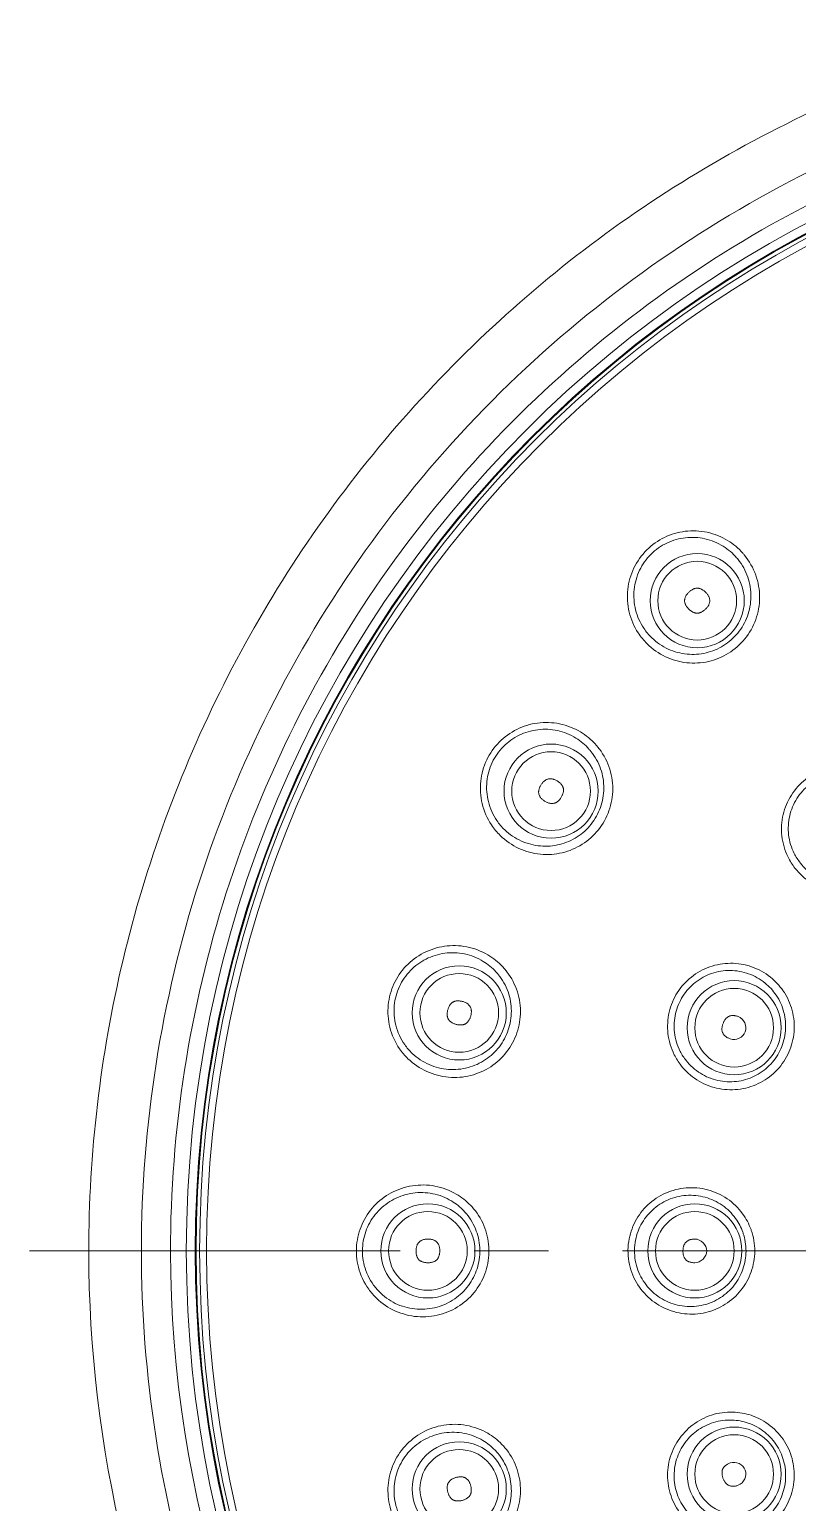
# Model space of a CAD drawing. Header units: millimetres. Extents: x 1435 to 2029, y -1230 to -810.
# Drawn here: x 1653.97 to 1679.87, y -910.5 to -860.84 of the extents above; entities that cross this region are included whole.
import ezdxf

# ---------------------------------------------------------------- set-up
doc = ezdxf.new("R2010")
doc.units = ezdxf.units.MM
doc.header["$LTSCALE"] = 10
doc.linetypes.add('CENTER', pattern=[2, 1.25, -0.25, 0.25, -0.25])
doc.layers.add('41', color=7, linetype='Continuous')
doc.layers.add('CL', color=1, linetype='CENTER')

msp = doc.modelspace()

# ---------------------------------------------------------------- linework, layer by layer
at = {"layer": '41', "color": 3, "linetype": 'Continuous', "lineweight": 5, "extrusion": (0, 0, -1)}
for centre, radius in [((-1698.40274, -902.01799), 39.1474), ((-1698.40274, -902.01799), 38.81921), ((-1698.40274, -902.01799), 38.46191), ((-1676.48243, -880.09768), 1.5866), ((-1671.55596, -886.51799), 1.5866), ((-1668.45904, -893.9946), 1.5866), ((-1677.72951, -894.49355), 1.5866), ((-1667.40274, -902.01799), 1.5866), ((-1676.40274, -902.01799), 1.5866), ((-1677.72951, -909.54244), 1.5866), ((-1668.45904, -910.04138), 1.5866)]:
    msp.add_circle(centre, radius, dxfattribs=at)
at = {"layer": '41', "color": 3, "linetype": 'Continuous', "lineweight": 5}
for centre, radius in [((1698.40274, -902.01799), 38.84741), ((1676.48243, -880.09768), 1.32679), ((1671.55596, -886.51799), 1.32679), ((1668.45904, -893.9946), 1.32679), ((1677.72951, -894.49355), 1.32679), ((1667.40274, -902.01799), 1.32679), ((1676.40274, -902.01799), 1.32679), ((1677.72951, -909.54244), 1.32679), ((1668.45904, -910.04138), 1.32679)]:
    msp.add_circle(centre, radius, dxfattribs=at)
at = {"layer": '41', "color": 7, "linetype": 'Continuous', "lineweight": 5, "extrusion": (0, 0, -1)}
msp.add_circle((-1698.40274, -902.01799), 38.82819, dxfattribs=at)
at = {"layer": '41', "color": 7, "linetype": 'Continuous', "lineweight": 5}
msp.add_circle((1698.40274, -902.01799), 38.69737, dxfattribs=at)
for points, degree, knots in [([(1710.80763, -861.43355), (1704.43785, -859.4729), (1697.70682, -859.05988), (1687.92136, -860.75512), (1684.77073, -861.68737), (1678.69198, -864.28703), (1675.79006, -865.95192), (1670.51201, -869.86368), (1668.07071, -872.16193), (1663.82125, -877.21594), (1662.01189, -879.9591), (1659.02718, -885.87989), (1657.88594, -889.00565), (1656.36149, -895.4016), (1655.96541, -898.7412), (1655.9695, -908.6206), (1657.55294, -915.22506), (1661.9922, -924.04122), (1663.84319, -926.8498), (1668.07896, -931.88137), (1670.48537, -934.15303), (1675.82524, -938.10922), (1678.6784, -939.74049), (1684.73708, -942.33594), (1687.95791, -943.28799), (1694.43301, -944.40824), (1697.76031, -944.59295), (1704.37607, -944.17223), (1707.6233, -943.58234), (1710.80817, -942.60197)], 3, [0, 0, 0, 0, 0.125, 0.125, 0.1875, 0.1875, 0.25, 0.25, 0.3125, 0.3125, 0.375, 0.375, 0.4375, 0.4375, 0.5, 0.5, 0.625, 0.625, 0.6875, 0.6875, 0.75, 0.75, 0.8125, 0.8125, 0.875, 0.875, 0.9375, 0.9375, 1, 1, 1, 1]), ([(1676.19959, -880.38052), (1675.91679, -880.09235), (1676.19959, -879.81484), (1676.48244, -879.53728), (1676.76528, -879.81484)], 2, [0, 0, 0, 0.5, 0.5, 1, 1, 1]), ([(1676.76528, -879.81484), (1677.04808, -880.10301), (1676.76528, -880.38052), (1676.48243, -880.65808), (1676.19959, -880.38052)], 2, [0, 0, 0, 0.5, 0.5, 1, 1, 1]), ([(1671.35596, -886.8644), (1671.00821, -886.65924), (1671.20955, -886.31799), (1671.41092, -885.97668), (1671.75596, -886.17158)], 2, [0, 0, 0, 0.5, 0.5, 1, 1, 1]), ([(1671.75596, -886.17158), (1672.1037, -886.37674), (1671.90237, -886.71799), (1671.70099, -887.0593), (1671.35596, -886.8644)], 2, [0, 0, 0, 0.5, 0.5, 1, 1, 1]), ([(1668.35552, -894.38097), (1667.96652, -894.27281), (1668.07267, -893.89108), (1668.17885, -893.50928), (1668.56257, -893.60823)], 2, [0, 0, 0, 0.5, 0.5, 1, 1, 1]), ([(1668.56257, -893.60823), (1668.95157, -893.7164), (1668.84541, -894.09813), (1668.73924, -894.47993), (1668.35552, -894.38097)], 2, [0, 0, 0, 0.5, 0.5, 1, 1, 1]), ([(1677.5927, -894.86943), (1677.21461, -894.72777), (1677.35363, -894.35674), (1677.49268, -893.98565), (1677.86631, -894.11767)], 2, [0, 0, 0, 0.5, 0.5, 1, 1, 1]), ([(1667.40274, -902.41799), (1666.999, -902.41419), (1667.00274, -902.01799), (1667.00648, -901.62172), (1667.40274, -901.61799)], 2, [0, 0, 0, 0.5, 0.5, 1, 1, 1]), ([(1667.40274, -901.61799), (1667.80648, -901.62179), (1667.80274, -902.01799), (1667.799, -902.41426), (1667.40274, -902.41799)], 2, [0, 0, 0, 0.5, 0.5, 1, 1, 1]), ([(1676.40274, -902.41799), (1675.999, -902.41419), (1676.00274, -902.01799), (1676.00648, -901.62172), (1676.40274, -901.61799)], 2, [0, 0, 0, 0.5, 0.5, 1, 1, 1]), ([(1677.86631, -909.91831), (1677.48562, -910.05283), (1677.35363, -909.67924), (1677.22161, -909.30559), (1677.5927, -909.16656)], 2, [0, 0, 0, 0.5, 0.5, 1, 1, 1]), ([(1668.56257, -910.42775), (1668.1716, -910.52858), (1668.07267, -910.14491), (1667.97372, -909.76118), (1668.35552, -909.65501)], 2, [0, 0, 0, 0.5, 0.5, 1, 1, 1]), ([(1668.35552, -909.65501), (1668.74648, -909.55419), (1668.84541, -909.93786), (1668.94436, -910.32159), (1668.56257, -910.42775)], 2, [0, 0, 0, 0.5, 0.5, 1, 1, 1])]:
    msp.add_open_spline(points, degree=degree, knots=knots, dxfattribs=at)
at = {"layer": '41', "color": 3, "linetype": 'Continuous', "lineweight": 5}
for points, knots in [([(1730.13435, -927.32983), (1727.50598, -930.63116), (1724.45271, -933.46965), (1717.48903, -938.14516), (1713.66896, -939.92341), (1701.61907, -943.40742), (1692.83378, -943.15063), (1681.04048, -939.02241), (1677.27538, -937.00836), (1670.62627, -932.00246), (1667.64716, -928.93741), (1662.83208, -922.14946), (1660.92504, -918.32807), (1658.39607, -910.39283), (1657.73907, -906.19871), (1657.74274, -897.80204), (1658.41335, -893.55771), (1660.9641, -885.61714), (1662.8646, -881.82521), (1670.14191, -871.6132), (1677.08091, -866.38542), (1689.00801, -862.23172), (1693.10014, -861.48266), (1701.51783, -861.2585), (1705.66341, -861.7935), (1713.71948, -864.13161), (1717.53553, -865.91697), (1724.47376, -870.58562), (1727.56233, -873.4756), (1730.13487, -876.70681)], [0, 0, 0, 0, 0.0625, 0.0625, 0.125, 0.125, 0.25, 0.25, 0.3125, 0.3125, 0.375, 0.375, 0.4375, 0.4375, 0.5, 0.5, 0.5625, 0.5625, 0.625, 0.625, 0.75, 0.75, 0.8125, 0.8125, 0.875, 0.875, 0.9375, 0.9375, 1, 1, 1, 1]), ([(1729.36542, -877.33787), (1724.24212, -870.89578), (1717.19666, -866.14876), (1705.40494, -862.75058), (1701.3571, -862.23616), (1693.14841, -862.47134), (1689.1578, -863.20971), (1677.52705, -867.28659), (1670.7714, -872.39682), (1663.68855, -882.3734), (1661.84131, -886.07445), (1659.3653, -893.82577), (1658.71928, -897.98009), (1658.72811, -910.17906), (1661.31775, -918.32302), (1668.41489, -928.32004), (1671.2618, -931.25181), (1677.81644, -936.18764), (1681.39353, -938.10366), (1689.15107, -940.82491), (1693.15378, -941.56401), (1701.33659, -941.80004), (1705.41023, -941.2833), (1717.171, -937.89574), (1724.24173, -933.14069), (1729.36544, -926.6981)], [0, 0, 0, 0, 0.125, 0.125, 0.1875, 0.1875, 0.25, 0.25, 0.375, 0.375, 0.4375, 0.4375, 0.5, 0.5, 0.625, 0.625, 0.6875, 0.6875, 0.75, 0.75, 0.8125, 0.8125, 0.875, 0.875, 1, 1, 1, 1]), ([(1678.02174, -878.49909), (1678.04149, -878.52136), (1678.0608, -878.54404), (1678.07965, -878.56708), (1678.24128, -878.76464), (1678.37066, -878.99339), (1678.4566, -879.23446), (1678.54222, -879.47461), (1678.58706, -879.7338), (1678.58647, -879.99001), (1678.58589, -880.2422), (1678.54119, -880.49867), (1678.45542, -880.73715), (1678.37141, -880.97074), (1678.24559, -881.19365), (1678.08834, -881.38658), (1677.93361, -881.57643), (1677.74417, -881.74254), (1677.53591, -881.87112), (1677.3286, -881.99911), (1677.09703, -882.09345), (1676.86024, -882.14698), (1676.6214, -882.20098), (1676.37084, -882.21499), (1676.12861, -882.18866), (1675.88201, -882.16187), (1675.63741, -882.09261), (1675.4141, -881.98707), (1675.18637, -881.87944), (1674.9746, -881.73118), (1674.7957, -881.55449), (1674.68136, -881.44156), (1674.57863, -881.31561), (1674.49096, -881.1808), (1674.3528, -880.96833), (1674.24952, -880.72863), (1674.19024, -880.48131), (1674.13094, -880.23397), (1674.11407, -879.97201), (1674.14195, -879.71787), (1674.16933, -879.46832), (1674.24071, -879.21923), (1674.35064, -878.99229), (1674.45835, -878.76996), (1674.6061, -878.56265), (1674.78158, -878.38814), (1674.95473, -878.21595), (1675.15963, -878.07093), (1675.37914, -877.96488), (1675.59858, -877.85886), (1675.83854, -877.78885), (1676.07947, -877.75986), (1676.32339, -877.73051), (1676.57485, -877.74235), (1676.81387, -877.79363), (1677.0576, -877.84593), (1677.29496, -877.9406), (1677.50723, -878.06955), (1677.69831, -878.18563), (1677.87352, -878.33194), (1678.02174, -878.49909)], [0, 0, 0, 0, 0.00637044, 0.00637044, 0.00637044, 0.06176329, 0.06176329, 0.06176329, 0.11695657, 0.11695657, 0.11695657, 0.17128272, 0.17128272, 0.17128272, 0.22448017, 0.22448017, 0.22448017, 0.27680416, 0.27680416, 0.27680416, 0.32887462, 0.32887462, 0.32887462, 0.38139199, 0.38139199, 0.38139199, 0.43486374, 0.43486374, 0.43486374, 0.4894111, 0.4894111, 0.4894111, 0.52398785, 0.52398785, 0.52398785, 0.57895184, 0.57895184, 0.57895184, 0.63394115, 0.63394115, 0.63394115, 0.68793011, 0.68793011, 0.68793011, 0.74080548, 0.74080548, 0.74080548, 0.79296239, 0.79296239, 0.79296239, 0.84508848, 0.84508848, 0.84508848, 0.89786089, 0.89786089, 0.89786089, 0.95168441, 0.95168441, 0.95168441, 1, 1, 1, 1]), ([(1677.81175, -878.65094), (1677.68219, -878.50082), (1677.52838, -878.36892), (1677.36003, -878.26372), (1677.17246, -878.14652), (1676.96195, -878.05967), (1676.74519, -878.01076), (1676.53226, -877.96271), (1676.30759, -877.95004), (1676.08932, -877.97462), (1675.87358, -877.99892), (1675.65826, -878.06034), (1675.46136, -878.1545), (1675.26437, -878.24871), (1675.08036, -878.37837), (1674.9252, -878.53266), (1674.76795, -878.68902), (1674.63583, -878.8752), (1674.54016, -879.07473), (1674.44251, -879.27836), (1674.37992, -879.50187), (1674.35715, -879.72529), (1674.33397, -879.95268), (1674.35127, -880.18666), (1674.40658, -880.4069), (1674.46178, -880.62672), (1674.55632, -880.83914), (1674.68173, -881.02671), (1674.7611, -881.14542), (1674.85376, -881.25605), (1674.9566, -881.35494), (1675.11691, -881.5091), (1675.3059, -881.63774), (1675.50862, -881.73033), (1675.70632, -881.82062), (1675.92227, -881.87899), (1676.13976, -881.90016), (1676.35218, -881.92083), (1676.57156, -881.90651), (1676.78068, -881.85749), (1676.98706, -881.80911), (1677.18881, -881.72561), (1677.36964, -881.6131), (1677.55089, -881.50032), (1677.71593, -881.35533), (1677.85118, -881.18991), (1677.98876, -881.02164), (1678.09928, -880.82757), (1678.17388, -880.62422), (1678.25035, -880.4158), (1678.29127, -880.19174), (1678.29404, -879.97115), (1678.29688, -879.74577), (1678.26004, -879.51761), (1678.18751, -879.30568), (1678.11427, -879.0917), (1678.00264, -878.88823), (1677.86224, -878.71184), (1677.84582, -878.69121), (1677.82898, -878.6709), (1677.81175, -878.65094)], [0, 0, 0, 0, 0.04853396, 0.04853396, 0.04853396, 0.10276376, 0.10276376, 0.10276376, 0.1560278, 0.1560278, 0.1560278, 0.20867608, 0.20867608, 0.20867608, 0.26136461, 0.26136461, 0.26136461, 0.31477938, 0.31477938, 0.31477938, 0.36930985, 0.36930985, 0.36930985, 0.42480886, 0.42480886, 0.42480886, 0.48017671, 0.48017671, 0.48017671, 0.51491584, 0.51491584, 0.51491584, 0.56951231, 0.56951231, 0.56951231, 0.62273403, 0.62273403, 0.62273403, 0.67470497, 0.67470497, 0.67470497, 0.72599526, 0.72599526, 0.72599526, 0.77742216, 0.77742216, 0.77742216, 0.8297602, 0.8297602, 0.8297602, 0.88342201, 0.88342201, 0.88342201, 0.93825504, 0.93825504, 0.93825504, 0.99361406, 0.99361406, 0.99361406, 1, 1, 1, 1]), ([(1673.05046, -884.93568), (1673.07636, -884.96406), (1673.10155, -884.99313), (1673.12597, -885.02282), (1673.28814, -885.21997), (1673.4183, -885.44881), (1673.5047, -885.69026), (1673.58996, -885.92851), (1673.63495, -886.18583), (1673.63494, -886.44017), (1673.63493, -886.68939), (1673.59167, -886.9428), (1673.50833, -887.17856), (1673.42647, -887.4101), (1673.30368, -887.63106), (1673.15024, -887.82285), (1672.998, -888.01317), (1672.81146, -888.18001), (1672.6062, -888.31006), (1672.3998, -888.44085), (1672.16894, -888.53803), (1671.93241, -888.59452), (1671.69201, -888.65194), (1671.43933, -888.66892), (1671.19449, -888.64486), (1670.94472, -888.62031), (1670.69637, -888.55243), (1670.46929, -888.44705), (1670.23868, -888.34003), (1670.02367, -888.19141), (1669.84201, -888.01327), (1669.73215, -887.90554), (1669.63284, -887.78577), (1669.54721, -887.65757), (1669.40264, -887.44109), (1669.29445, -887.19488), (1669.23311, -886.94053), (1669.17403, -886.6955), (1669.15676, -886.43589), (1669.18361, -886.18404), (1669.20991, -885.93745), (1669.27927, -885.69137), (1669.38618, -885.46693), (1669.49141, -885.246), (1669.63592, -885.03991), (1669.80752, -884.86576), (1669.97849, -884.69226), (1670.18097, -884.5457), (1670.39817, -884.43749), (1670.61747, -884.32825), (1670.85765, -884.2551), (1671.09932, -884.22313), (1671.3455, -884.19056), (1671.59983, -884.19979), (1671.8421, -884.24939), (1672.08915, -884.29998), (1672.33035, -884.39392), (1672.54631, -884.52339), (1672.73244, -884.63496), (1672.90397, -884.77517), (1673.05046, -884.93568)], [0, 0, 0, 0, 0.00821179, 0.00821179, 0.00821179, 0.06352516, 0.06352516, 0.06352516, 0.11810714, 0.11810714, 0.11810714, 0.17157596, 0.17157596, 0.17157596, 0.22406596, 0.22406596, 0.22406596, 0.2761321, 0.2761321, 0.2761321, 0.32848246, 0.32848246, 0.32848246, 0.38169322, 0.38169322, 0.38169322, 0.43599202, 0.43599202, 0.43599202, 0.49115248, 0.49115248, 0.49115248, 0.52420952, 0.52420952, 0.52420952, 0.5805945, 0.5805945, 0.5805945, 0.63487406, 0.63487406, 0.63487406, 0.68800394, 0.68800394, 0.68800394, 0.74028071, 0.74028071, 0.74028071, 0.79234812, 0.79234812, 0.79234812, 0.84491298, 0.84491298, 0.84491298, 0.89846607, 0.89846607, 0.89846607, 0.95309196, 0.95309196, 0.95309196, 1, 1, 1, 1]), ([(1672.83398, -885.10001), (1672.70623, -884.95627), (1672.55615, -884.83025), (1672.39282, -884.72935), (1672.20255, -884.61181), (1671.98936, -884.5256), (1671.77038, -884.47796), (1671.55503, -884.43112), (1671.32831, -884.42034), (1671.10839, -884.44722), (1670.89221, -884.47364), (1670.67684, -884.53722), (1670.48001, -884.63361), (1670.28497, -884.72913), (1670.10287, -884.85954), (1669.94924, -885.0145), (1669.79504, -885.17004), (1669.66524, -885.35472), (1669.57114, -885.55278), (1669.47554, -885.75398), (1669.41402, -885.97481), (1669.39156, -886.19574), (1669.36863, -886.42133), (1669.38571, -886.65367), (1669.44041, -886.87232), (1669.49713, -887.09907), (1669.59601, -887.31797), (1669.72719, -887.50963), (1669.80476, -887.62295), (1669.89448, -887.72854), (1669.99348, -887.82321), (1670.15674, -887.97933), (1670.34927, -888.10874), (1670.5552, -888.20096), (1670.75704, -888.29136), (1670.97716, -888.34846), (1671.19819, -888.36734), (1671.41362, -888.38574), (1671.63554, -888.36827), (1671.84653, -888.31552), (1672.05299, -888.26391), (1672.25431, -888.17713), (1672.4344, -888.06127), (1672.61274, -887.94653), (1672.77489, -887.80019), (1672.90751, -887.63364), (1673.04097, -887.46603), (1673.14808, -887.2734), (1673.22003, -887.07164), (1673.29343, -886.86584), (1673.33229, -886.64481), (1673.33391, -886.42727), (1673.33558, -886.20426), (1673.29821, -885.97858), (1673.22586, -885.76917), (1673.15211, -885.5557), (1673.04, -885.35305), (1672.89961, -885.17778), (1672.8784, -885.15129), (1672.85651, -885.12535), (1672.83398, -885.10001)], [0, 0, 0, 0, 0.04696128, 0.04696128, 0.04696128, 0.10187228, 0.10187228, 0.10187228, 0.15585962, 0.15585962, 0.15585962, 0.20892734, 0.20892734, 0.20892734, 0.26152023, 0.26152023, 0.26152023, 0.3143305, 0.3143305, 0.3143305, 0.36800168, 0.36800168, 0.36800168, 0.42281983, 0.42281983, 0.42281983, 0.47970749, 0.47970749, 0.47970749, 0.51300142, 0.51300142, 0.51300142, 0.56840459, 0.56840459, 0.56840459, 0.62268224, 0.62268224, 0.62268224, 0.67556789, 0.67556789, 0.67556789, 0.72730659, 0.72730659, 0.72730659, 0.77855126, 0.77855126, 0.77855126, 0.83013811, 0.83013811, 0.83013811, 0.88278144, 0.88278144, 0.88278144, 0.93676609, 0.93676609, 0.93676609, 0.99180029, 0.99180029, 0.99180029, 1, 1, 1, 1]), ([(1683.22709, -886.60883), (1683.24217, -886.6311), (1683.25684, -886.65367), (1683.27107, -886.6765), (1683.39892, -886.88158), (1683.49296, -887.11197), (1683.54499, -887.3485), (1683.59672, -887.58364), (1683.60834, -887.83143), (1683.57846, -888.07095), (1683.54887, -888.30813), (1683.47775, -888.54383), (1683.3708, -888.75808), (1683.26485, -888.97033), (1683.12081, -889.16742), (1682.95067, -889.33285), (1682.78134, -889.49748), (1682.58152, -889.63529), (1682.36781, -889.73508), (1682.1537, -889.83505), (1681.91982, -889.89961), (1681.68533, -889.92386), (1681.44906, -889.94829), (1681.20575, -889.93248), (1680.97512, -889.87809), (1680.74217, -889.82315), (1680.51579, -889.72736), (1680.31435, -889.59874), (1680.11124, -889.46905), (1679.92791, -889.30242), (1679.77946, -889.11254), (1679.68943, -888.99739), (1679.61081, -888.87229), (1679.54608, -888.74108), (1679.43705, -888.52007), (1679.36562, -888.27619), (1679.33844, -888.03066), (1679.31199, -887.7918), (1679.32666, -887.54463), (1679.38158, -887.31007), (1679.43593, -887.07792), (1679.53126, -886.85165), (1679.65974, -886.65039), (1679.78715, -886.45081), (1679.95067, -886.27031), (1680.13668, -886.12388), (1680.32216, -885.97788), (1680.53507, -885.86173), (1680.75779, -885.78475), (1680.98138, -885.70747), (1681.22093, -885.66753), (1681.45691, -885.66779), (1681.69498, -885.66805), (1681.93588, -885.70921), (1682.16012, -885.7876), (1682.38661, -885.86677), (1682.6023, -885.98606), (1682.78963, -886.1356), (1682.95749, -886.2696), (1683.1066, -886.43087), (1683.22709, -886.60883)], [0, 0, 0, 0, 0.00598395, 0.00598395, 0.00598395, 0.06050818, 0.06050818, 0.06050818, 0.11471385, 0.11471385, 0.11471385, 0.16838326, 0.16838326, 0.16838326, 0.22154103, 0.22154103, 0.22154103, 0.27443521, 0.27443521, 0.27443521, 0.3274212, 0.3274212, 0.3274212, 0.3808109, 0.3808109, 0.3808109, 0.43474595, 0.43474595, 0.43474595, 0.48913588, 0.48913588, 0.48913588, 0.52182546, 0.52182546, 0.52182546, 0.57743474, 0.57743474, 0.57743474, 0.63149672, 0.63149672, 0.63149672, 0.68499424, 0.68499424, 0.68499424, 0.73803322, 0.73803322, 0.73803322, 0.79091313, 0.79091313, 0.79091313, 0.84399588, 0.84399588, 0.84399588, 0.89755345, 0.89755345, 0.89755345, 0.95165594, 0.95165594, 0.95165594, 1, 1, 1, 1]), ([(1682.99708, -886.74317), (1682.89262, -886.58558), (1682.76287, -886.44247), (1682.61638, -886.32314), (1682.45241, -886.18958), (1682.2631, -886.08251), (1682.06385, -886.01084), (1681.86614, -885.93972), (1681.65325, -885.90154), (1681.44254, -885.89978), (1681.23341, -885.89803), (1681.02072, -885.93216), (1680.8221, -885.99975), (1680.62412, -886.06712), (1680.43466, -886.16964), (1680.26972, -886.29897), (1680.10429, -886.4287), (1679.9589, -886.58906), (1679.84596, -886.76644), (1679.73209, -886.9453), (1679.64795, -887.14655), (1679.60057, -887.35282), (1679.55271, -887.56112), (1679.54093, -887.7805), (1679.56582, -887.9921), (1679.59137, -888.20934), (1679.65632, -888.42477), (1679.75451, -888.61947), (1679.81271, -888.73488), (1679.88317, -888.84474), (1679.96365, -888.94568), (1680.09605, -889.11175), (1680.25901, -889.25698), (1680.43908, -889.36946), (1680.61706, -889.48063), (1680.81659, -889.56283), (1681.02164, -889.6092), (1681.22385, -889.65493), (1681.43682, -889.66703), (1681.64352, -889.64412), (1681.84793, -889.62147), (1682.05164, -889.56396), (1682.23817, -889.47583), (1682.42392, -889.38808), (1682.5976, -889.26759), (1682.74498, -889.12397), (1682.89299, -888.97976), (1683.01849, -888.80829), (1683.11121, -888.62371), (1683.20493, -888.43712), (1683.26774, -888.232), (1683.29472, -888.02547), (1683.32204, -887.81627), (1683.31339, -887.5998), (1683.26991, -887.39407), (1683.22119, -887.16351), (1683.12691, -886.93901), (1682.99708, -886.74317)], [0, 0, 0, 0, 0.04835988, 0.04835988, 0.04835988, 0.10264533, 0.10264533, 0.10264533, 0.15650911, 0.15650911, 0.15650911, 0.20997075, 0.20997075, 0.20997075, 0.26326579, 0.26326579, 0.26326579, 0.31673351, 0.31673351, 0.31673351, 0.37065588, 0.37065588, 0.37065588, 0.42511463, 0.42511463, 0.42511463, 0.48105955, 0.48105955, 0.48105955, 0.51389032, 0.51389032, 0.51389032, 0.56838895, 0.56838895, 0.56838895, 0.62223744, 0.62223744, 0.62223744, 0.67533083, 0.67533083, 0.67533083, 0.72783379, 0.72783379, 0.72783379, 0.78011922, 0.78011922, 0.78011922, 0.83263329, 0.83263329, 0.83263329, 0.88572705, 0.88572705, 0.88572705, 0.93951504, 0.93951504, 0.93951504, 1, 1, 1, 1]), ([(1669.91834, -892.43241), (1669.94974, -892.46583), (1669.98014, -892.50025), (1670.00945, -892.53557), (1670.17154, -892.7309), (1670.30214, -892.95802), (1670.38925, -893.19783), (1670.47469, -893.43304), (1670.52065, -893.68714), (1670.52252, -893.93838), (1670.52436, -894.18476), (1670.48385, -894.43527), (1670.40424, -894.66871), (1670.3255, -894.89961), (1670.20639, -895.12016), (1670.05703, -895.31236), (1669.90734, -895.505), (1669.72327, -895.6744), (1669.52011, -895.80746), (1669.31408, -895.94241), (1669.08292, -896.04367), (1668.84534, -896.10389), (1668.603, -896.16532), (1668.34747, -896.18574), (1668.09921, -896.16407), (1667.84663, -896.14201), (1667.59468, -896.07575), (1667.36393, -895.97073), (1667.13148, -895.86493), (1666.91409, -895.71678), (1666.73031, -895.53826), (1666.6263, -895.43724), (1666.53158, -895.32541), (1666.44891, -895.20579), (1666.29724, -894.98634), (1666.18333, -894.73458), (1666.11902, -894.47418), (1666.05928, -894.23229), (1666.04052, -893.97596), (1666.06488, -893.72718), (1666.08881, -893.48297), (1666.15494, -893.23924), (1666.25773, -893.01643), (1666.35979, -892.79522), (1666.50073, -892.58858), (1666.66862, -892.41311), (1666.8376, -892.2365), (1667.03838, -892.08666), (1667.25445, -891.97496), (1667.47419, -891.86136), (1667.71561, -891.7841), (1667.95929, -891.74863), (1668.2079, -891.71243), (1668.46559, -891.71873), (1668.71164, -891.76663), (1668.96135, -891.81524), (1669.20594, -891.90807), (1669.42519, -892.03763), (1669.60623, -892.14461), (1669.7739, -892.27868), (1669.91834, -892.43241)], [0, 0, 0, 0, 0.00977207, 0.00977207, 0.00977207, 0.06459333, 0.06459333, 0.06459333, 0.11835148, 0.11835148, 0.11835148, 0.17104906, 0.17104906, 0.17104906, 0.22315606, 0.22315606, 0.22315606, 0.27537019, 0.27537019, 0.27537019, 0.32832496, 0.32832496, 0.32832496, 0.38235128, 0.38235128, 0.38235128, 0.43733954, 0.43733954, 0.43733954, 0.49275197, 0.49275197, 0.49275197, 0.52380315, 0.52380315, 0.52380315, 0.58144861, 0.58144861, 0.58144861, 0.63489415, 0.63489415, 0.63489415, 0.68733577, 0.68733577, 0.68733577, 0.73938672, 0.73938672, 0.73938672, 0.79176695, 0.79176695, 0.79176695, 0.84504407, 0.84504407, 0.84504407, 0.89941687, 0.89941687, 0.89941687, 0.95462086, 0.95462086, 0.95462086, 1, 1, 1, 1]), ([(1669.69735, -892.60999), (1669.57161, -892.47287), (1669.42533, -892.35287), (1669.26705, -892.25648), (1669.07441, -892.13917), (1668.85899, -892.05414), (1668.63845, -892.00818), (1668.42028, -891.96271), (1668.1912, -891.95423), (1667.96964, -891.98383), (1667.75198, -892.01292), (1667.53576, -892.07958), (1667.33863, -892.1792), (1667.1446, -892.27727), (1666.96388, -892.40996), (1666.81172, -892.56713), (1666.6605, -892.72333), (1666.53341, -892.90804), (1666.44156, -893.10605), (1666.34905, -893.30549), (1666.28973, -893.52408), (1666.26873, -893.74293), (1666.24734, -893.96586), (1666.26509, -894.19556), (1666.31985, -894.41179), (1666.37877, -894.64448), (1666.4825, -894.86896), (1666.61991, -895.06379), (1666.69474, -895.16989), (1666.78033, -895.26885), (1666.87412, -895.35796), (1667.03958, -895.51516), (1667.23473, -895.64471), (1667.44279, -895.73618), (1667.6486, -895.82667), (1667.8727, -895.88245), (1668.0969, -895.89901), (1668.31616, -895.9152), (1668.54133, -895.8943), (1668.7546, -895.83744), (1668.96249, -895.782), (1669.16445, -895.69091), (1669.34439, -895.57053), (1669.52088, -895.45246), (1669.68072, -895.30311), (1669.8108, -895.13369), (1669.94012, -894.96526), (1670.04339, -894.77251), (1670.11194, -894.57085), (1670.18119, -894.3671), (1670.21683, -894.14871), (1670.21609, -893.93381), (1670.21533, -893.71411), (1670.17653, -893.49191), (1670.10365, -893.28586), (1670.02897, -893.07471), (1669.91645, -892.8745), (1669.77639, -892.70165), (1669.75097, -892.67028), (1669.7246, -892.6397), (1669.69735, -892.60999)], [0, 0, 0, 0, 0.0452457, 0.0452457, 0.0452457, 0.10055945, 0.10055945, 0.10055945, 0.1552641, 0.1552641, 0.1552641, 0.20899915, 0.20899915, 0.20899915, 0.26189083, 0.26189083, 0.26189083, 0.31446969, 0.31446969, 0.31446969, 0.36744672, 0.36744672, 0.36744672, 0.42143514, 0.42143514, 0.42143514, 0.4796435, 0.4796435, 0.4796435, 0.51096563, 0.51096563, 0.51096563, 0.56676582, 0.56676582, 0.56676582, 0.62193642, 0.62193642, 0.62193642, 0.67586625, 0.67586625, 0.67586625, 0.72841927, 0.72841927, 0.72841927, 0.77995908, 0.77995908, 0.77995908, 0.83121002, 0.83121002, 0.83121002, 0.88300841, 0.88300841, 0.88300841, 0.93598597, 0.93598597, 0.93598597, 0.99028513, 0.99028513, 0.99028513, 1, 1, 1, 1]), ([(1679.37897, -893.24714), (1679.39815, -893.27496), (1679.41668, -893.30325), (1679.43453, -893.33197), (1679.56161, -893.53642), (1679.65509, -893.76614), (1679.7067, -894.0019), (1679.7578, -894.23533), (1679.76926, -894.48121), (1679.73982, -894.71879), (1679.71065, -894.95417), (1679.64052, -895.18794), (1679.53526, -895.40056), (1679.43048, -895.6122), (1679.28803, -895.80871), (1679.11981, -895.974), (1678.95125, -896.13963), (1678.75224, -896.27847), (1678.53923, -896.37948), (1678.32457, -896.48128), (1678.08985, -896.54748), (1677.85423, -896.57306), (1677.61623, -896.59889), (1677.37082, -896.58401), (1677.13797, -896.52984), (1676.90323, -896.47523), (1676.67481, -896.37918), (1676.47154, -896.24958), (1676.26774, -896.11963), (1676.08359, -895.95232), (1675.93466, -895.7614), (1675.84923, -895.65188), (1675.77411, -895.53337), (1675.71149, -895.40916), (1675.59798, -895.184), (1675.52371, -894.93424), (1675.49602, -894.68295), (1675.46991, -894.44594), (1675.48439, -894.20082), (1675.53847, -893.96825), (1675.59208, -893.73766), (1675.6861, -893.51303), (1675.81265, -893.31302), (1675.93887, -893.11355), (1676.10089, -892.93309), (1676.28521, -892.78629), (1676.47028, -892.63889), (1676.68285, -892.52138), (1676.90545, -892.44297), (1677.13004, -892.36385), (1677.37094, -892.32237), (1677.60855, -892.32155), (1677.84852, -892.32072), (1678.09169, -892.36134), (1678.31819, -892.43995), (1678.54622, -892.51908), (1678.76364, -892.6389), (1678.95241, -892.7896), (1679.11523, -892.91959), (1679.2605, -893.0753), (1679.37897, -893.24714)], [0, 0, 0, 0, 0.00750355, 0.00750355, 0.00750355, 0.06169623, 0.06169623, 0.06169623, 0.11534987, 0.11534987, 0.11534987, 0.1684961, 0.1684961, 0.1684961, 0.22138785, 0.22138785, 0.22138785, 0.27438135, 0.27438135, 0.27438135, 0.32778526, 0.32778526, 0.32778526, 0.38173523, 0.38173523, 0.38173523, 0.43613429, 0.43613429, 0.43613429, 0.49068535, 0.49068535, 0.49068535, 0.52167519, 0.52167519, 0.52167519, 0.57849092, 0.57849092, 0.57849092, 0.63198891, 0.63198891, 0.63198891, 0.68501928, 0.68501928, 0.68501928, 0.73790047, 0.73790047, 0.73790047, 0.79099394, 0.79099394, 0.79099394, 0.84456726, 0.84456726, 0.84456726, 0.89868401, 0.89868401, 0.89868401, 0.95317258, 0.95317258, 0.95317258, 1, 1, 1, 1]), ([(1679.14215, -893.39216), (1679.03956, -893.24062), (1678.91348, -893.10302), (1678.7719, -892.98774), (1678.60716, -892.85359), (1678.41702, -892.74638), (1678.2172, -892.67482), (1678.01807, -892.6035), (1677.80388, -892.56562), (1677.59211, -892.56443), (1677.38196, -892.56326), (1677.16848, -892.5982), (1676.9692, -892.66676), (1676.77143, -892.73481), (1676.58225, -892.83786), (1676.41749, -892.96779), (1676.25328, -893.09727), (1676.10882, -893.25705), (1675.9964, -893.43394), (1675.88367, -893.61133), (1675.80003, -893.81093), (1675.75264, -894.01578), (1675.70485, -894.22236), (1675.69256, -894.44016), (1675.71661, -894.65045), (1675.74208, -894.87329), (1675.80923, -895.09453), (1675.91123, -895.29345), (1675.96745, -895.40309), (1676.03477, -895.50755), (1676.11119, -895.60391), (1676.24422, -895.77164), (1676.40831, -895.91809), (1676.58948, -896.03119), (1676.76969, -896.1437), (1676.97177, -896.22637), (1677.17908, -896.27243), (1677.38401, -896.31797), (1677.5996, -896.32898), (1677.80844, -896.30436), (1678.01439, -896.28008), (1678.21928, -896.22047), (1678.40657, -896.12995), (1678.59177, -896.04044), (1678.76467, -895.9183), (1678.91118, -895.773), (1679.05703, -895.62835), (1679.18061, -895.45687), (1679.27169, -895.27234), (1679.36313, -895.08708), (1679.42429, -894.88363), (1679.45019, -894.67874), (1679.47636, -894.47166), (1679.46723, -894.25739), (1679.42385, -894.05372), (1679.37992, -893.84742), (1679.29966, -893.64625), (1679.19015, -893.4668), (1679.17474, -893.44155), (1679.15873, -893.41665), (1679.14215, -893.39216)], [0, 0, 0, 0, 0.04666746, 0.04666746, 0.04666746, 0.10116681, 0.10116681, 0.10116681, 0.1554728, 0.1554728, 0.1554728, 0.20936007, 0.20936007, 0.20936007, 0.2628413, 0.2628413, 0.2628413, 0.31614728, 0.31614728, 0.31614728, 0.36961659, 0.36961659, 0.36961659, 0.42355035, 0.42355035, 0.42355035, 0.48079511, 0.48079511, 0.48079511, 0.51198653, 0.51198653, 0.51198653, 0.566813, 0.566813, 0.566813, 0.62133613, 0.62133613, 0.62133613, 0.67521563, 0.67521563, 0.67521563, 0.7283391, 0.7283391, 0.7283391, 0.78086415, 0.78086415, 0.78086415, 0.83315954, 0.83315954, 0.83315954, 0.88567171, 0.88567171, 0.88567171, 0.93875663, 0.93875663, 0.93875663, 0.99253661, 0.99253661, 0.99253661, 1, 1, 1, 1]), ([(1668.84006, -900.4803), (1668.87597, -900.51758), (1668.91062, -900.55616), (1668.94388, -900.5959), (1669.10513, -900.78858), (1669.23554, -901.01273), (1669.32322, -901.24939), (1669.40913, -901.48127), (1669.45641, -901.73168), (1669.46073, -901.97938), (1669.465, -902.22371), (1669.42763, -902.47215), (1669.35195, -902.70411), (1669.27635, -902.93581), (1669.16055, -903.15739), (1669.01447, -903.35122), (1668.8667, -903.5473), (1668.68404, -903.72031), (1668.48157, -903.85703), (1668.27521, -903.99639), (1668.04275, -904.10184), (1667.803, -904.16555), (1667.55872, -904.23045), (1667.30022, -904.25379), (1667.04849, -904.23382), (1666.79413, -904.21364), (1666.53964, -904.14865), (1666.30632, -904.04385), (1666.07363, -903.93933), (1665.85547, -903.79221), (1665.67092, -903.61435), (1665.57353, -903.5205), (1665.48421, -903.41718), (1665.40528, -903.30687), (1665.24681, -903.08541), (1665.12734, -902.82933), (1665.05977, -902.5643), (1664.99891, -902.32556), (1664.97819, -902.07266), (1664.99949, -901.82699), (1665.02055, -901.58407), (1665.08325, -901.34155), (1665.18203, -901.11928), (1665.28113, -900.89633), (1665.41915, -900.6877), (1665.58442, -900.50974), (1665.75215, -900.32914), (1665.95239, -900.17524), (1666.16875, -900.05967), (1666.3895, -899.94176), (1666.63296, -899.86054), (1666.87948, -899.82204), (1667.1302, -899.78288), (1667.39096, -899.78685), (1667.64041, -899.83364), (1667.89147, -899.88074), (1668.13807, -899.97259), (1668.35929, -900.10201), (1668.53496, -900.20478), (1668.6983, -900.33312), (1668.84006, -900.4803)], [0, 0, 0, 0, 0.01099032, 0.01099032, 0.01099032, 0.06503671, 0.06503671, 0.06503671, 0.11797193, 0.11797193, 0.11797193, 0.17016505, 0.17016505, 0.17016505, 0.22228432, 0.22228432, 0.22228432, 0.27500505, 0.27500505, 0.27500505, 0.32875208, 0.32875208, 0.32875208, 0.3835327, 0.3835327, 0.3835327, 0.43890548, 0.43890548, 0.43890548, 0.49413828, 0.49413828, 0.49413828, 0.52297547, 0.52297547, 0.52297547, 0.58165394, 0.58165394, 0.58165394, 0.63434309, 0.63434309, 0.63434309, 0.68642391, 0.68642391, 0.68642391, 0.73865608, 0.73865608, 0.73865608, 0.79166997, 0.79166997, 0.79166997, 0.84577194, 0.84577194, 0.84577194, 0.90081452, 0.90081452, 0.90081452, 0.95622847, 0.95622847, 0.95622847, 1, 1, 1, 1]), ([(1668.61655, -900.67074), (1668.49326, -900.54012), (1668.35107, -900.42585), (1668.19796, -900.33373), (1668.00409, -900.21711), (1667.78764, -900.13335), (1667.56678, -900.08885), (1667.34621, -900.04441), (1667.11515, -900.03785), (1666.89242, -900.06968), (1666.67264, -900.1011), (1666.45503, -900.17075), (1666.25727, -900.27356), (1666.06306, -900.37452), (1665.88281, -900.5102), (1665.73159, -900.67031), (1665.58247, -900.82819), (1665.4576, -901.01414), (1665.36789, -901.21332), (1665.27845, -901.41192), (1665.22157, -901.62917), (1665.20246, -901.84682), (1665.18315, -902.06693), (1665.20196, -902.29372), (1665.25712, -902.50743), (1665.31835, -902.74466), (1665.42663, -902.97358), (1665.56984, -903.17072), (1665.64115, -903.26889), (1665.72179, -903.36065), (1665.8096, -903.44377), (1665.97583, -903.60114), (1666.17197, -903.73043), (1666.38058, -903.82123), (1666.58927, -903.91206), (1666.81635, -903.96703), (1667.04273, -903.98199), (1667.26589, -903.99673), (1667.49447, -903.97305), (1667.71006, -903.91269), (1667.92054, -903.85376), (1668.12417, -903.75832), (1668.3047, -903.63328), (1668.4808, -903.5113), (1668.63944, -903.35797), (1668.76766, -903.18465), (1668.89378, -903.01418), (1668.99369, -902.8199), (1669.05888, -902.61691), (1669.12395, -902.41427), (1669.15608, -902.19754), (1669.15241, -901.98432), (1669.14869, -901.76811), (1669.10804, -901.54959), (1669.03415, -901.34693), (1668.9585, -901.13941), (1668.84589, -900.94267), (1668.70655, -900.77295), (1668.67772, -900.73784), (1668.64769, -900.70373), (1668.61655, -900.67074)], [0, 0, 0, 0, 0.04344853, 0.04344853, 0.04344853, 0.09874903, 0.09874903, 0.09874903, 0.15396642, 0.15396642, 0.15396642, 0.20844046, 0.20844046, 0.20844046, 0.2619311, 0.2619311, 0.2619311, 0.31468087, 0.31468087, 0.31468087, 0.36729144, 0.36729144, 0.36729144, 0.4205184, 0.4205184, 0.4205184, 0.47979217, 0.47979217, 0.47979217, 0.50890486, 0.50890486, 0.50890486, 0.56461851, 0.56461851, 0.56461851, 0.62033568, 0.62033568, 0.62033568, 0.67523366, 0.67523366, 0.67523366, 0.72880736, 0.72880736, 0.72880736, 0.78105204, 0.78105204, 0.78105204, 0.83244036, 0.83244036, 0.83244036, 0.8837519, 0.8837519, 0.8837519, 0.93580244, 0.93580244, 0.93580244, 0.9891222, 0.9891222, 0.9891222, 1, 1, 1, 1]), ([(1678.29692, -901.29727), (1678.30998, -901.33351), (1678.32206, -901.37012), (1678.33313, -901.40703), (1678.40137, -901.6345), (1678.43141, -901.87708), (1678.42062, -902.11448), (1678.4099, -902.3505), (1678.35854, -902.58789), (1678.27096, -902.80706), (1678.18332, -903.02639), (1678.05703, -903.23347), (1677.90271, -903.41157), (1677.74734, -903.59089), (1677.55935, -903.74573), (1677.35424, -903.86382), (1677.14709, -903.98309), (1676.91684, -904.06815), (1676.68233, -904.11232), (1676.44573, -904.15688), (1676.1983, -904.16104), (1675.96037, -904.12448), (1675.72151, -904.08777), (1675.4856, -904.00899), (1675.27238, -903.89445), (1675.05977, -903.78024), (1674.8638, -903.62726), (1674.70121, -903.44807), (1674.53999, -903.27039), (1674.40712, -903.06195), (1674.31414, -902.84016), (1674.26488, -902.72266), (1674.22603, -902.60015), (1674.19858, -902.47563), (1674.14294, -902.22324), (1674.13397, -901.95604), (1674.17259, -901.70044), (1674.20786, -901.46698), (1674.2836, -901.23647), (1674.39336, -901.02782), (1674.50341, -900.8186), (1674.65064, -900.62565), (1674.82275, -900.46443), (1674.99628, -900.30188), (1675.19981, -900.16716), (1675.41663, -900.07089), (1675.63564, -899.97365), (1675.87417, -899.91298), (1676.11273, -899.89365), (1676.3531, -899.87418), (1676.60012, -899.89614), (1676.83338, -899.95781), (1677.06705, -900.01959), (1677.29341, -900.12296), (1677.49338, -900.25956), (1677.69237, -900.39549), (1677.87078, -900.56815), (1678.01326, -900.76328), (1678.132, -900.9259), (1678.22855, -901.1075), (1678.29692, -901.29727)], [0, 0, 0, 0, 0.00851497, 0.00851497, 0.00851497, 0.06174424, 0.06174424, 0.06174424, 0.1146572, 0.1146572, 0.1146572, 0.16760171, 0.16760171, 0.16760171, 0.22090697, 0.22090697, 0.22090697, 0.27474943, 0.27474943, 0.27474943, 0.32907793, 0.32907793, 0.32907793, 0.38362706, 0.38362706, 0.38362706, 0.43802612, 0.43802612, 0.43802612, 0.49196703, 0.49196703, 0.49196703, 0.52024567, 0.52024567, 0.52024567, 0.57831526, 0.57831526, 0.57831526, 0.63119952, 0.63119952, 0.63119952, 0.68422405, 0.68422405, 0.68422405, 0.73768987, 0.73768987, 0.73768987, 0.79170552, 0.79170552, 0.79170552, 0.846143, 0.846143, 0.846143, 0.90068536, 0.90068536, 0.90068536, 0.95496351, 0.95496351, 0.95496351, 1, 1, 1, 1]), ([(1678.02097, -901.39005), (1677.96194, -901.22429), (1677.87854, -901.06556), (1677.77591, -900.92314), (1677.65238, -900.75173), (1677.4976, -900.59973), (1677.32474, -900.47946), (1677.15036, -900.35813), (1676.95274, -900.26571), (1676.74841, -900.20954), (1676.54367, -900.15326), (1676.32653, -900.13181), (1676.11484, -900.14687), (1675.90411, -900.16187), (1675.69303, -900.21346), (1675.49889, -900.29762), (1675.30631, -900.38112), (1675.12517, -900.49896), (1674.97053, -900.64183), (1674.81697, -900.7837), (1674.68537, -900.95415), (1674.58694, -901.13933), (1674.48872, -901.3241), (1674.42083, -901.52868), (1674.38923, -901.73595), (1674.35462, -901.96289), (1674.36267, -902.20038), (1674.41252, -902.42441), (1674.43712, -902.53495), (1674.47192, -902.64364), (1674.51603, -902.74781), (1674.59925, -902.94433), (1674.71812, -903.12874), (1674.86208, -903.28542), (1675.00711, -903.44325), (1675.18173, -903.57747), (1675.3708, -903.67699), (1675.56005, -903.77661), (1675.76908, -903.8443), (1675.98034, -903.87468), (1676.19019, -903.90485), (1676.40801, -903.89905), (1676.61597, -903.85775), (1676.82136, -903.81696), (1677.02266, -903.74045), (1677.20357, -903.63412), (1677.38199, -903.52926), (1677.54531, -903.39258), (1677.68019, -903.23472), (1677.81369, -903.07847), (1677.92285, -902.8973), (1677.99858, -902.70558), (1678.07409, -902.51441), (1678.11835, -902.30762), (1678.12759, -902.102), (1678.13688, -901.89524), (1678.11101, -901.68404), (1678.0522, -901.48578), (1678.04265, -901.4536), (1678.03223, -901.42166), (1678.02097, -901.39005)], [0, 0, 0, 0, 0.04459103, 0.04459103, 0.04459103, 0.09849449, 0.09849449, 0.09849449, 0.15287629, 0.15287629, 0.15287629, 0.20736281, 0.20736281, 0.20736281, 0.26159618, 0.26159618, 0.26159618, 0.31539379, 0.31539379, 0.31539379, 0.36881553, 0.36881553, 0.36881553, 0.42212869, 0.42212869, 0.42212869, 0.48068122, 0.48068122, 0.48068122, 0.50918573, 0.50918573, 0.50918573, 0.56354206, 0.56354206, 0.56354206, 0.61829895, 0.61829895, 0.61829895, 0.67309816, 0.67309816, 0.67309816, 0.72751555, 0.72751555, 0.72751555, 0.78124678, 0.78124678, 0.78124678, 0.83423203, 0.83423203, 0.83423203, 0.88667737, 0.88667737, 0.88667737, 0.93897883, 0.93897883, 0.93897883, 0.99157863, 0.99157863, 0.99157863, 1, 1, 1, 1]), ([(1678.3013, -907.56072), (1678.33415, -907.5717), (1678.36675, -907.58349), (1678.39904, -907.59606), (1678.62313, -907.68331), (1678.83554, -907.81088), (1679.0181, -907.96833), (1679.19883, -908.1242), (1679.35534, -908.31373), (1679.47425, -908.52109), (1679.59212, -908.72664), (1679.67632, -908.95542), (1679.71982, -909.18834), (1679.76317, -909.42043), (1679.76732, -909.663), (1679.73218, -909.8961), (1679.69693, -910.12991), (1679.62122, -910.36056), (1679.51157, -910.5694), (1679.401, -910.77999), (1679.25295, -910.97413), (1679.0797, -911.1363), (1678.90471, -911.3001), (1678.69924, -911.43575), (1678.48018, -911.53234), (1678.25948, -911.62965), (1678.01889, -911.68999), (1677.77827, -911.70828), (1677.53726, -911.72661), (1677.28952, -911.70324), (1677.05579, -911.63982), (1676.92289, -911.60376), (1676.79279, -911.55454), (1676.66915, -911.49346), (1676.44237, -911.38142), (1676.23226, -911.22582), (1676.05877, -911.04087), (1675.89585, -910.86718), (1675.76048, -910.66273), (1675.66421, -910.4446), (1675.5687, -910.22819), (1675.50903, -909.99235), (1675.49007, -909.75668), (1675.47114, -909.52139), (1675.49225, -909.27982), (1675.55138, -909.05176), (1675.6108, -908.82255), (1675.7102, -908.60074), (1675.84115, -908.40417), (1675.97334, -908.20576), (1676.14125, -908.02766), (1676.33102, -907.88412), (1676.52263, -907.73919), (1676.74176, -907.62553), (1676.97044, -907.55236), (1677.20044, -907.47875), (1677.44645, -907.44409), (1677.68809, -907.45141), (1677.89543, -907.45769), (1678.10418, -907.49482), (1678.3013, -907.56072)], [0, 0, 0, 0, 0.00768746, 0.00768746, 0.00768746, 0.06180204, 0.06180204, 0.06180204, 0.11536536, 0.11536536, 0.11536536, 0.16844918, 0.16844918, 0.16844918, 0.22133262, 0.22133262, 0.22133262, 0.2743744, 0.2743744, 0.2743744, 0.32786253, 0.32786253, 0.32786253, 0.38189718, 0.38189718, 0.38189718, 0.43634446, 0.43634446, 0.43634446, 0.49088474, 0.49088474, 0.49088474, 0.52159428, 0.52159428, 0.52159428, 0.57857234, 0.57857234, 0.57857234, 0.63198498, 0.63198498, 0.63198498, 0.68496751, 0.68496751, 0.68496751, 0.7378591, 0.7378591, 0.7378591, 0.79101585, 0.79101585, 0.79101585, 0.84467831, 0.84467831, 0.84467831, 0.89887197, 0.89887197, 0.89887197, 0.95339109, 0.95339109, 0.95339109, 1, 1, 1, 1]), ([(1678.19919, -907.82067), (1678.02692, -907.76151), (1677.84438, -907.72739), (1677.66283, -907.72016), (1677.45048, -907.71171), (1677.23402, -907.74008), (1677.03125, -907.80275), (1676.82898, -907.86527), (1676.63478, -907.96364), (1676.4646, -908.0899), (1676.29566, -908.21524), (1676.14579, -908.3715), (1676.02751, -908.54614), (1675.91017, -908.7194), (1675.82074, -908.91549), (1675.76698, -909.11843), (1675.71345, -909.32051), (1675.69385, -909.53495), (1675.71015, -909.74388), (1675.72647, -909.9532), (1675.7793, -910.16283), (1675.86425, -910.35498), (1675.94986, -910.54864), (1676.07053, -910.73004), (1676.21573, -910.88371), (1676.37028, -911.04727), (1676.55747, -911.18441), (1676.75922, -911.28245), (1676.86912, -911.33586), (1676.9847, -911.37864), (1677.10265, -911.40967), (1677.30982, -911.46416), (1677.52909, -911.48293), (1677.74197, -911.46474), (1677.95399, -911.44662), (1678.16557, -911.39138), (1678.35927, -911.30367), (1678.55089, -911.21689), (1678.73024, -911.09599), (1678.88267, -910.95059), (1679.03299, -910.8072), (1679.16116, -910.63614), (1679.25659, -910.45092), (1679.35088, -910.2679), (1679.41568, -910.06617), (1679.44543, -909.86178), (1679.475, -909.65856), (1679.47067, -909.44728), (1679.43254, -909.24507), (1679.3943, -909.04231), (1679.32102, -908.84318), (1679.21871, -908.664), (1679.1154, -908.48306), (1678.97963, -908.31751), (1678.8229, -908.18089), (1678.66413, -908.04251), (1678.47944, -907.92997), (1678.28443, -907.85227), (1678.25627, -907.84105), (1678.22784, -907.83051), (1678.19919, -907.82067)], [0, 0, 0, 0, 0.04641984, 0.04641984, 0.04641984, 0.10091696, 0.10091696, 0.10091696, 0.15527464, 0.15527464, 0.15527464, 0.20923471, 0.20923471, 0.20923471, 0.26277027, 0.26277027, 0.26277027, 0.31608253, 0.31608253, 0.31608253, 0.36950289, 0.36950289, 0.36950289, 0.42335313, 0.42335313, 0.42335313, 0.48076923, 0.48076923, 0.48076923, 0.51168541, 0.51168541, 0.51168541, 0.56652036, 0.56652036, 0.56652036, 0.6211194, 0.6211194, 0.6211194, 0.67511673, 0.67511673, 0.67511673, 0.72835767, 0.72835767, 0.72835767, 0.78095806, 0.78095806, 0.78095806, 0.83326022, 0.83326022, 0.83326022, 0.88570914, 0.88570914, 0.88570914, 0.93868647, 0.93868647, 0.93868647, 0.99235848, 0.99235848, 0.99235848, 1, 1, 1, 1]), ([(1669.88918, -908.53153), (1669.92802, -908.57114), (1669.96543, -908.61226), (1670.00123, -908.65471), (1670.16126, -908.84446), (1670.29109, -909.06503), (1670.37924, -909.29779), (1670.46598, -909.52681), (1670.51479, -909.77398), (1670.5217, -910.01862), (1670.52858, -910.26216), (1670.49418, -910.50983), (1670.42185, -910.74157), (1670.34889, -910.97533), (1670.23544, -911.19918), (1670.09127, -911.39562), (1669.94449, -911.59561), (1669.76198, -911.77258), (1669.55872, -911.91294), (1669.35145, -912.05609), (1669.11701, -912.16506), (1668.87444, -912.23133), (1668.62868, -912.29847), (1668.36779, -912.32361), (1668.11333, -912.30437), (1667.85871, -912.28513), (1667.60337, -912.22085), (1667.36919, -912.11625), (1667.13792, -912.01295), (1666.92075, -911.86732), (1666.73689, -911.69119), (1666.64569, -911.60382), (1666.56156, -911.50818), (1666.48642, -911.40634), (1666.32231, -911.18388), (1666.19815, -910.92512), (1666.12749, -910.65726), (1666.06516, -910.42099), (1666.04231, -910.17086), (1666.06054, -909.92761), (1666.07876, -909.68458), (1666.13843, -909.44184), (1666.23408, -909.21882), (1666.33091, -908.99301), (1666.46717, -908.78133), (1666.63134, -908.60018), (1666.79874, -908.41546), (1666.99963, -908.25748), (1667.21761, -908.1384), (1667.43965, -908.0171), (1667.68548, -907.93284), (1667.93506, -907.89237), (1668.18702, -907.85151), (1668.44982, -907.85419), (1668.70151, -907.90063), (1668.95223, -907.9469), (1669.19899, -908.03799), (1669.4204, -908.1669), (1669.59113, -908.2663), (1669.75029, -908.38993), (1669.88918, -908.53153)], [0, 0, 0, 0, 0.01173434, 0.01173434, 0.01173434, 0.06492542, 0.06492542, 0.06492542, 0.11724495, 0.11724495, 0.11724495, 0.16931373, 0.16931373, 0.16931373, 0.2218319, 0.2218319, 0.2218319, 0.27530573, 0.27530573, 0.27530573, 0.32985469, 0.32985469, 0.32985469, 0.38514135, 0.38514135, 0.38514135, 0.44047966, 0.44047966, 0.44047966, 0.49513276, 0.49513276, 0.49513276, 0.52193797, 0.52193797, 0.52193797, 0.58135202, 0.58135202, 0.58135202, 0.63353973, 0.63353973, 0.63353973, 0.68566629, 0.68566629, 0.68566629, 0.7384415, 0.7384415, 0.7384415, 0.79226858, 0.79226858, 0.79226858, 0.84711637, 0.84711637, 0.84711637, 0.90250592, 0.90250592, 0.90250592, 0.95769292, 0.95769292, 0.95769292, 1, 1, 1, 1]), ([(1669.6652, -908.73345), (1669.54442, -908.6085), (1669.40604, -908.49908), (1669.25752, -908.41056), (1669.06391, -908.29516), (1668.84802, -908.21269), (1668.62828, -908.16926), (1668.4064, -908.12539), (1668.17439, -908.12003), (1667.95139, -908.15312), (1667.72945, -908.18606), (1667.51035, -908.25798), (1667.3119, -908.36316), (1667.11646, -908.46674), (1666.9358, -908.60539), (1666.78484, -908.76847), (1666.63656, -908.92866), (1666.513, -909.11674), (1666.42489, -909.31796), (1666.3378, -909.51682), (1666.28305, -909.73394), (1666.26586, -909.95152), (1666.24866, -910.16932), (1666.26868, -910.39367), (1666.32452, -910.60538), (1666.38783, -910.8454), (1666.49971, -911.07722), (1666.64757, -911.27579), (1666.71526, -911.3667), (1666.79108, -911.45194), (1666.87321, -911.52963), (1667.0387, -911.68618), (1667.23407, -911.81486), (1667.4416, -911.90515), (1667.65148, -911.99646), (1667.87988, -912.05127), (1668.10702, -912.06567), (1668.33339, -912.08001), (1668.5649, -912.05471), (1668.7824, -911.99216), (1668.99617, -911.93068), (1669.20221, -911.83159), (1669.38394, -911.70255), (1669.56117, -911.5767), (1669.7199, -911.41906), (1669.84722, -911.24144), (1669.97156, -911.06797), (1670.06911, -910.87093), (1670.13148, -910.66538), (1670.19303, -910.46255), (1670.22187, -910.24611), (1670.21511, -910.03325), (1670.20834, -909.81989), (1670.16558, -909.60441), (1670.09021, -909.40449), (1670.01353, -909.20112), (1669.90099, -909.00824), (1669.76241, -908.84179), (1669.73135, -908.80448), (1669.6989, -908.76832), (1669.6652, -908.73345)], [0, 0, 0, 0, 0.04181445, 0.04181445, 0.04181445, 0.09663913, 0.09663913, 0.09663913, 0.15199284, 0.15199284, 0.15199284, 0.20707324, 0.20707324, 0.20707324, 0.2613059, 0.2613059, 0.2613059, 0.31457232, 0.31457232, 0.31457232, 0.3672208, 0.3672208, 0.3672208, 0.41994025, 0.41994025, 0.41994025, 0.47996469, 0.47996469, 0.47996469, 0.50703479, 0.50703479, 0.50703479, 0.5622155, 0.5622155, 0.5622155, 0.61800945, 0.61800945, 0.61800945, 0.67359233, 0.67359233, 0.67359233, 0.72819103, 0.72819103, 0.72819103, 0.78141559, 0.78141559, 0.78141559, 0.83338799, 0.83338799, 0.83338799, 0.88467691, 0.88467691, 0.88467691, 0.93609913, 0.93609913, 0.93609913, 0.98842993, 0.98842993, 0.98842993, 1, 1, 1, 1])]:
    msp.add_open_spline(points, degree=3, knots=knots, dxfattribs=at)
at = {"layer": '41', "color": 7, "linetype": 'Continuous', "lineweight": 5}
for points in [[(1677.5927, -894.86943), (1677.6911, -894.90524), (1677.91324, -894.87968), (1678.15015, -894.64665), (1678.11845, -894.31586), (1677.96472, -894.15349), (1677.86631, -894.11767)], [(1676.40274, -902.41799), (1676.50746, -902.41799), (1676.70746, -902.31799), (1676.85038, -902.01799), (1676.70746, -901.71799), (1676.50746, -901.61799), (1676.40274, -901.61799)], [(1677.86631, -909.91831), (1677.96472, -909.8825), (1678.11845, -909.72012), (1678.15015, -909.38933), (1677.91324, -909.15631), (1677.6911, -909.13074), (1677.5927, -909.16656)]]:
    msp.add_open_spline(points, degree=3, dxfattribs=at)
at = {"layer": 'CL', "lineweight": 5}
msp.add_line((1653.96677, -902.01799), (1947.72704, -902.01799), dxfattribs=at)

doc.saveas('drawing.dxf')
